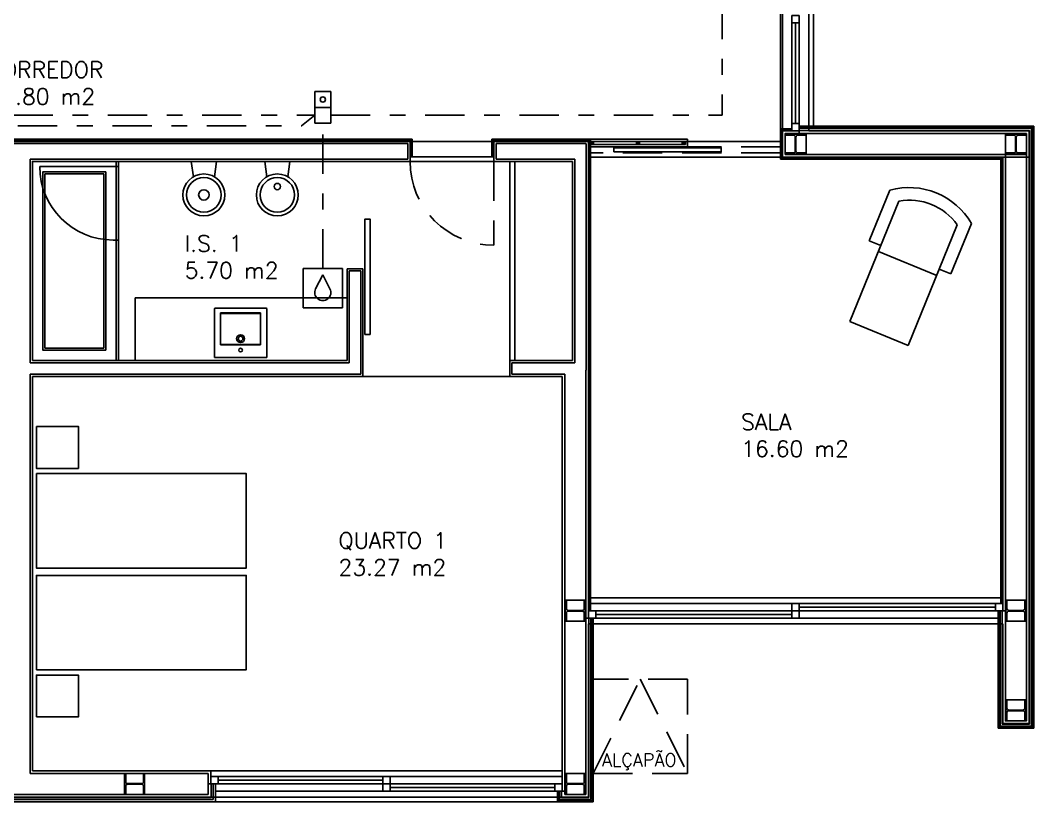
# Model space of a CAD drawing. Header units: millimetres. Extents: x 145 to 60311, y -8355 to 8851.
# Drawn here: x 773.99 to 780.43, y 505.93 to 510.89 of the extents above; entities that cross this region are included whole.
import ezdxf

# ---------------------------------------------------------------- set-up
doc = ezdxf.new("R2010")
doc.units = ezdxf.units.MM
doc.linetypes.add('DASHDOT2', pattern=[0.5, 0.25, -0.125, 0, -0.125])
doc.linetypes.add('HIDDEN', pattern=[0.375, 0.25, -0.125])
for name, color, linetype in [('aparelhagem', 3, 'Continuous'), ('ARQ', 8, 'Continuous'), ('ARQ-TEXTO', 8, 'Continuous'), ('CABOS', 3, 'DASHDOT2'), ('DETECÇÃO', 3, 'Continuous'), ('MODULO DE COMANDO', 7, 'Continuous')]:
    doc.layers.add(name, color=color, linetype=linetype)
doc.styles.add('ROMANS', font='romans', dxfattribs={"height": 1.2})

# ---------------------------------------------------------------- blocks, each defined once
blk = doc.blocks.new('INUMDAÇÃO')
at = {"layer": 'CABOS', "color": 2}
for q in [(0.1191, 0.181), (0.2559, 0.181)]:
    blk.add_line((0.1875, 0.3132), q, dxfattribs=at)
at = {"layer": 'DETECÇÃO', "color": 3}
for p, q in [((0, 0.375), (0, 0)), ((0, 0.375), (0.375, 0.375)), ((0.375, 0.375), (0.375, 0)), ((0, 0), (0.375, 0))]:
    blk.add_line(p, q, dxfattribs=at)
at = {"layer": 'DETECÇÃO', "color": 2}
blk.add_arc((0.1875, 0.1456), 0.077, 152.63705, 27.36295, dxfattribs=at)
blk = doc.blocks.new('M_COMANDO')
at = {"layer": 'MODULO DE COMANDO', "color": 3}
blk.add_lwpolyline([(0, 0.15), (0.15, 0.15), (0.15, 0), (0, 0)], close=True, dxfattribs=at)
at = {"layer": 'MODULO DE COMANDO', "color": 4}
blk.add_circle((0.075, 0.075), 0.0251, dxfattribs=at)
blk = doc.blocks.new('CX_DERIVAÇÃO')
at = {"layer": 'aparelhagem'}
blk.add_lwpolyline([(0.05, 0), (0.05, 0.1), (-0.05, 0.1), (-0.05, 0)], close=True, dxfattribs=at)

msp = doc.modelspace()

# ---------------------------------------------------------------- linework, layer by layer
at = {"layer": 'ARQ'}
for p, q in [((778.8359, 516.4916), (778.8359, 510.1249)), ((779.0025, 515.5916), (779.0025, 510.1915)), ((779.0025, 515.5916), (779.0025, 510.1915)), ((778.8225, 515.5782), (778.8225, 510.2049)), ((779.0325, 515.5616), (779.0325, 510.2215)), ((778.8359, 510.1249), (778.8359, 510.9249)), ((779.0325, 510.8949), (779.0325, 510.2215)), ((778.8959, 510.8782), (778.8959, 510.2382)), ((778.9192, 510.8782), (778.9192, 510.2382)), ((778.9425, 510.8782), (778.9425, 510.2382)), ((778.8225, 510.0115), (778.8225, 510.2049)), ((778.8225, 510.2049), (778.8959, 510.2049)), ((778.8959, 510.1982), (778.8292, 510.1982)), ((778.8292, 510.1982), (778.8292, 510.0183)), ((778.8359, 510.0249), (778.8359, 510.1915)), ((778.8359, 510.1915), (778.8959, 510.1915)), ((780.4326, 510.2215), (778.9425, 510.2215)), ((780.4259, 510.2149), (778.9425, 510.2149)), ((780.4192, 510.2082), (778.9425, 510.2082)), ((780.4059, 510.1949), (778.9425, 510.1949)), ((778.9425, 510.1915), (778.9425, 510.1749)), ((779.0025, 510.1915), (780.4026, 510.1915)), ((779.0325, 510.2215), (780.4326, 510.2215)), ((780.4026, 510.1915), (780.4026, 506.4248)), ((780.4059, 510.1949), (780.4059, 506.4221)), ((780.4192, 510.2082), (780.4192, 506.4088)), ((780.4259, 506.4021), (780.4259, 510.2149)), ((780.4326, 510.2215), (780.4326, 506.3955)), ((780.4326, 510.2215), (780.4326, 506.3955)), ((770.6025, 510.1249), (778.8359, 510.1249)), ((770.6025, 510.1249), (778.8359, 510.1249)), ((771.6225, 510.1382), (776.4825, 510.1382)), ((771.6292, 510.1315), (776.4759, 510.1315)), ((771.6358, 510.1249), (776.4692, 510.1249)), ((776.4692, 510.0266), (776.4692, 510.1249)), ((776.4759, 510.1315), (776.4759, 510.0266)), ((776.4825, 510.1382), (776.4825, 510.0266)), ((776.9892, 510.1382), (777.6159, 510.1382)), ((776.9892, 510.1382), (776.9892, 510.0266)), ((776.9959, 510.0266), (776.9959, 510.1315)), ((776.9959, 510.1315), (777.6092, 510.1315)), ((777.0025, 510.1249), (777.6025, 510.1249)), ((777.0025, 510.0266), (777.0025, 510.1249)), ((777.6025, 507.1415), (777.6025, 510.1249)), ((777.6092, 510.1315), (777.6092, 507.1415)), ((777.6159, 507.1415), (777.6159, 510.1382)), ((777.6159, 510.1382), (778.2325, 510.1382)), ((777.6159, 510.1249), (778.2192, 510.1249)), ((777.6159, 510.1249), (777.6159, 510.1049)), ((777.6159, 510.1049), (777.6359, 510.1249)), ((777.6159, 510.1249), (777.6359, 510.1049)), ((777.6359, 510.1249), (777.6359, 510.1049)), ((777.9075, 510.1249), (777.9075, 510.1049)), ((777.9075, 510.1049), (777.9275, 510.1249)), ((777.9075, 510.1249), (777.9275, 510.1049)), ((777.9275, 510.1249), (777.9275, 510.1049)), ((778.1992, 510.1249), (778.1992, 510.1049)), ((778.1992, 510.1049), (778.2192, 510.1249)), ((778.1992, 510.1249), (778.2192, 510.1049)), ((778.2192, 510.1249), (778.2192, 510.1049)), ((778.2325, 510.1382), (778.2325, 510.0915)), ((778.8525, 510.1715), (778.9859, 510.1715)), ((778.8525, 510.1715), (778.8525, 510.1649)), ((778.8525, 510.1649), (778.905, 510.1649)), ((778.917, 510.1529), (778.917, 510.0635)), ((778.9214, 510.1529), (778.9214, 510.0635)), ((778.9334, 510.1649), (778.9859, 510.1649)), ((780.3859, 510.1749), (778.9859, 510.1749)), ((778.9859, 510.1715), (778.9859, 510.1649)), ((780.2526, 510.1715), (780.3859, 510.1715)), ((780.2526, 510.1715), (780.2526, 510.1649)), ((780.2526, 510.1649), (780.3051, 510.1649)), ((780.3171, 510.1529), (780.3171, 510.0635)), ((780.3214, 510.1529), (780.3214, 510.0635)), ((780.3334, 510.1649), (780.3859, 510.1649)), ((780.3859, 510.1749), (780.3859, 506.4421)), ((780.3859, 510.1715), (780.3859, 510.1649)), ((771.6492, 510.1115), (776.4559, 510.1115)), ((776.4559, 510.0115), (776.4559, 510.1115)), ((777.0159, 510.1115), (777.5859, 510.1115)), ((777.0159, 510.0115), (777.0159, 510.1115)), ((777.5892, 508.6715), (777.5892, 510.1115)), ((778.2192, 510.1049), (777.6159, 510.1049)), ((778.2325, 510.0915), (777.6159, 510.0915)), ((778.8525, 510.0515), (778.905, 510.0515)), ((778.8525, 510.0515), (778.8525, 510.0449)), ((778.9334, 510.0515), (778.9859, 510.0515)), ((778.9859, 510.0515), (778.9859, 510.0449)), ((780.2526, 510.0515), (780.3051, 510.0515)), ((780.2526, 510.0515), (780.2526, 510.0449)), ((780.3334, 510.0515), (780.3859, 510.0515)), ((780.3859, 510.0515), (780.3859, 510.0449)), ((776.4559, 510.0115), (774.0559, 510.0115)), ((774.0559, 508.7182), (774.0559, 510.0115)), ((776.4692, 509.9982), (774.0692, 509.9982)), ((774.0692, 508.7315), (774.0692, 509.9982)), ((775.9025, 509.9982), (774.0692, 509.9982)), ((774.0692, 508.7315), (774.0692, 509.9982)), ((774.6025, 509.9982), (774.6025, 508.7315)), ((774.6159, 509.9982), (774.6159, 508.7315)), ((775.0792, 509.9982), (775.2392, 509.9982)), ((775.0792, 509.9982), (775.0925, 509.9003)), ((775.2392, 509.9982), (775.2259, 509.9003)), ((775.5459, 509.9982), (775.7059, 509.9982)), ((775.5459, 509.9982), (775.5592, 509.9003)), ((775.7059, 509.9982), (775.6925, 509.9003)), ((776.0025, 509.9982), (775.9025, 509.9982)), ((777.1025, 509.9982), (776.0025, 509.9982)), ((777.0025, 510.0266), (776.4692, 510.0266)), ((776.4692, 510.0266), (776.4692, 509.9982)), ((776.4692, 510.0266), (776.4825, 510.0266)), ((777.0025, 509.9982), (776.4692, 509.9982)), ((776.9892, 510.0266), (777.0025, 510.0266)), ((777.0025, 510.0266), (777.0025, 509.9982)), ((777.5025, 509.9982), (777.0025, 509.9982)), ((777.5159, 510.0115), (777.0159, 510.0115)), ((777.1025, 508.7315), (777.1025, 509.9982)), ((777.1025, 509.9982), (777.1025, 508.6315)), ((777.1359, 508.7315), (777.1359, 509.9982)), ((777.5025, 508.7315), (777.5025, 509.9982)), ((777.5159, 508.7182), (777.5159, 510.0115)), ((780.2359, 510.0249), (777.6025, 510.0249)), ((777.6025, 510.0249), (777.6025, 507.2248)), ((780.4026, 510.0249), (777.6025, 510.0249)), ((777.6025, 507.2248), (777.6025, 510.0249)), ((780.2226, 510.0115), (778.8225, 510.0115)), ((778.8292, 510.0183), (780.2292, 510.0183)), ((780.2359, 510.0249), (778.8359, 510.0249)), ((778.8525, 510.0449), (778.9859, 510.0449)), ((780.2526, 510.0415), (778.9859, 510.0415)), ((780.2226, 510.0115), (780.2226, 507.1882)), ((780.2292, 510.0183), (780.2292, 507.1882)), ((780.2359, 510.0249), (780.2359, 507.1415)), ((780.2359, 507.2248), (780.2359, 510.0249)), ((780.2359, 510.0249), (780.2359, 507.2248)), ((780.2526, 510.0449), (780.3859, 510.0449)), ((780.2526, 510.0415), (780.2526, 506.4421)), ((780.4026, 510.0249), (780.4026, 506.4248)), ((774.6159, 509.9649), (774.1159, 509.9649)), ((779.3871, 509.4935), (779.5179, 509.8148)), ((779.2643, 508.9796), (779.5763, 509.746)), ((780.0366, 509.6036), (779.9058, 509.2823)), ((779.9468, 509.5952), (779.6347, 508.8287)), ((774.5825, 509.4982), (774.6159, 509.4982)), ((779.4612, 509.4633), (779.3871, 509.4935)), ((779.8158, 509.2736), (779.4454, 509.4244)), ((776.0692, 509.3149), (776.1692, 509.3149)), ((776.0692, 509.3149), (776.0692, 508.7315)), ((776.0692, 509.3149), (776.0692, 508.7315)), ((776.0692, 509.3149), (776.1692, 509.3149)), ((776.0825, 509.3015), (776.0825, 508.7182)), ((776.1559, 509.3015), (776.0825, 509.3015)), ((776.1559, 509.3015), (776.1559, 508.6449)), ((776.1692, 509.3149), (776.1692, 508.6315)), ((776.1692, 509.3149), (776.1692, 508.6315)), ((779.9058, 509.2823), (779.8317, 509.3125)), ((774.7225, 509.1315), (774.7225, 508.7315)), ((774.7225, 509.1315), (776.0692, 509.1315)), ((775.2259, 508.7549), (775.2259, 509.0615)), ((775.2292, 509.0649), (775.5559, 509.0649)), ((775.2654, 509.0348), (775.2653, 509.0349)), ((775.2653, 508.8315), (775.2653, 509.0349)), ((775.2653, 509.0349), (775.5197, 509.0349)), ((775.2663, 509.0344), (775.2654, 509.0348)), ((775.2672, 509.034), (775.2663, 509.0344)), ((775.2681, 509.0336), (775.2672, 509.034)), ((775.269, 509.0332), (775.2681, 509.0336)), ((775.27, 509.0329), (775.269, 509.0332)), ((775.2709, 509.0325), (775.27, 509.0329)), ((775.2718, 509.0322), (775.2709, 509.0325)), ((775.2727, 509.0319), (775.2718, 509.0322)), ((775.2734, 509.0318), (775.2727, 509.0319)), ((775.274, 509.0316), (775.2734, 509.0318)), ((775.2747, 509.0316), (775.274, 509.0316)), ((775.2753, 509.0315), (775.2747, 509.0316)), ((775.5097, 509.0315), (775.2753, 509.0315)), ((775.5104, 509.0316), (775.5097, 509.0315)), ((775.511, 509.0316), (775.5104, 509.0316)), ((775.5117, 509.0318), (775.511, 509.0316)), ((775.5124, 509.0319), (775.5117, 509.0318)), ((775.5133, 509.0322), (775.5124, 509.0319)), ((775.5142, 509.0325), (775.5133, 509.0322)), ((775.5151, 509.0329), (775.5142, 509.0325)), ((775.516, 509.0332), (775.5151, 509.0329)), ((775.5169, 509.0336), (775.516, 509.0332)), ((775.5179, 509.034), (775.5169, 509.0336)), ((775.5188, 509.0344), (775.5179, 509.034)), ((775.5197, 509.0348), (775.5188, 509.0344)), ((775.5197, 509.0349), (775.5197, 509.0348)), ((775.5197, 509.0349), (775.5197, 508.8315)), ((775.5592, 509.0615), (775.5592, 508.7549)), ((779.6347, 508.8287), (779.2643, 508.9796)), ((775.2653, 508.8315), (775.2654, 508.8315)), ((775.5197, 508.8315), (775.2653, 508.8315)), ((775.2654, 508.8315), (775.2663, 508.8319)), ((775.2663, 508.8319), (775.2672, 508.8323)), ((775.2672, 508.8323), (775.2681, 508.8327)), ((775.2681, 508.8327), (775.269, 508.8331)), ((775.269, 508.8331), (775.27, 508.8335)), ((775.27, 508.8335), (775.2709, 508.8339)), ((775.2709, 508.8339), (775.2718, 508.8342)), ((775.2718, 508.8342), (775.2727, 508.8344)), ((775.2727, 508.8344), (775.2734, 508.8346)), ((775.2734, 508.8346), (775.274, 508.8347)), ((775.274, 508.8347), (775.2747, 508.8348)), ((775.2747, 508.8348), (775.2753, 508.8349)), ((775.2753, 508.8349), (775.5097, 508.8349)), ((775.5097, 508.8349), (775.5104, 508.8348)), ((775.5104, 508.8348), (775.511, 508.8347)), ((775.511, 508.8347), (775.5117, 508.8346)), ((775.5117, 508.8346), (775.5124, 508.8344)), ((775.5124, 508.8344), (775.5133, 508.8342)), ((775.5133, 508.8342), (775.5142, 508.8339)), ((775.5142, 508.8339), (775.5151, 508.8335)), ((775.5151, 508.8335), (775.516, 508.8331)), ((775.516, 508.8331), (775.5169, 508.8327)), ((775.5169, 508.8327), (775.5179, 508.8323)), ((775.5179, 508.8323), (775.5188, 508.8319)), ((775.5188, 508.8319), (775.5197, 508.8315)), ((775.5197, 508.8315), (775.5197, 508.8315)), ((774.0559, 508.7182), (776.0825, 508.7182)), ((774.0692, 508.7315), (776.0692, 508.7315)), ((774.0692, 508.7315), (776.0692, 508.7315)), ((775.5559, 508.7515), (775.2292, 508.7515)), ((777.1025, 508.7315), (777.5025, 508.7315)), ((777.1025, 508.7315), (777.1025, 508.6315)), ((777.1159, 508.7182), (777.5159, 508.7182)), ((777.1159, 508.6449), (777.1159, 508.7182)), ((774.0559, 508.6449), (776.1559, 508.6449)), ((774.0559, 506.1082), (774.0559, 508.6449)), ((777.1159, 508.6449), (777.4525, 508.6449)), ((777.4525, 507.2082), (777.4525, 508.6449)), ((777.5859, 507.2082), (777.5859, 508.6715)), ((777.5859, 508.6715), (777.5892, 508.6715)), ((774.0692, 508.6315), (776.1692, 508.6315)), ((774.0692, 506.1248), (774.0692, 508.6315)), ((774.0692, 508.6315), (776.1692, 508.6315)), ((774.0692, 506.1248), (774.0692, 508.6315)), ((775.9025, 508.6315), (777.1025, 508.6315)), ((777.1025, 508.6315), (777.4359, 508.6315)), ((777.1025, 508.6315), (777.4359, 508.6315)), ((777.4359, 506.0415), (777.4359, 508.6315)), ((777.4359, 506.1248), (777.4359, 508.6315)), ((777.6025, 507.2248), (780.2359, 507.2248)), ((777.6025, 507.2248), (780.2359, 507.2248)), ((777.6159, 507.2248), (780.2226, 507.2248)), ((777.4559, 507.2082), (777.4559, 507.0748)), ((777.4625, 507.2082), (777.4559, 507.2082)), ((777.4625, 507.2082), (777.4625, 507.1557)), ((777.5759, 507.2082), (777.5759, 507.1557)), ((777.5825, 507.2082), (777.5759, 507.2082)), ((777.5825, 507.2082), (777.5825, 507.0748)), ((777.6159, 507.1882), (780.2226, 507.1882)), ((778.9425, 507.1648), (780.1892, 507.1648)), ((780.2559, 507.2082), (780.2559, 507.0748)), ((780.2626, 507.2082), (780.2559, 507.2082)), ((780.2626, 507.2082), (780.2626, 507.1557)), ((780.3759, 507.2082), (780.3759, 507.1557)), ((780.3826, 507.2082), (780.3759, 507.2082)), ((780.3826, 507.2082), (780.3826, 507.0748)), ((777.4625, 507.1273), (777.4625, 507.0748)), ((777.5639, 507.1437), (777.4745, 507.1437)), ((777.5639, 507.1393), (777.4745, 507.1393)), ((777.5759, 507.1273), (777.5759, 507.0748)), ((777.6025, 507.0948), (777.5859, 507.0948)), ((777.6059, 505.9548), (777.6059, 507.0948)), ((777.6192, 505.9415), (777.6192, 507.0948)), ((777.6259, 507.0948), (777.6259, 505.9348)), ((777.6325, 505.9282), (777.6325, 507.0948)), ((777.6492, 507.1415), (780.1892, 507.1415)), ((777.6492, 507.1415), (780.1892, 507.1415)), ((777.6492, 507.1182), (778.8959, 507.1182)), ((777.6492, 507.0948), (780.2059, 507.0948)), ((780.2059, 507.1415), (780.2059, 506.3955)), ((780.2126, 507.1415), (780.2126, 506.4021)), ((780.2192, 507.1415), (780.2192, 506.4088)), ((780.2326, 507.1415), (780.2326, 506.4221)), ((780.2359, 507.1415), (780.2526, 507.1415)), ((780.2626, 507.1273), (780.2626, 507.0748)), ((780.3639, 507.1437), (780.2746, 507.1437)), ((780.3639, 507.1393), (780.2746, 507.1393)), ((780.3759, 507.1273), (780.3759, 507.0748)), ((777.4525, 505.9748), (777.4525, 507.0748)), ((777.4625, 507.0748), (777.4559, 507.0748)), ((777.5825, 507.0748), (777.5759, 507.0748)), ((777.5859, 505.9748), (777.5859, 507.0748)), ((780.2359, 507.0582), (777.6025, 507.0582)), ((777.6025, 507.0582), (777.6025, 505.9582)), ((777.6025, 507.0582), (780.2359, 507.0582)), ((777.6025, 505.9582), (777.6025, 507.0582)), ((777.6325, 507.0582), (780.2059, 507.0582)), ((780.2059, 507.0582), (777.6325, 507.0582)), ((777.6325, 507.0582), (777.6325, 505.9282)), ((780.2059, 506.3955), (780.2059, 507.0582)), ((780.2359, 506.4248), (780.2359, 507.0582)), ((780.2359, 507.0582), (780.2359, 506.4248)), ((780.2626, 507.0748), (780.2559, 507.0748)), ((780.3826, 507.0748), (780.3759, 507.0748)), ((780.2626, 506.5755), (780.2559, 506.5755)), ((780.2559, 506.4421), (780.2559, 506.5755)), ((780.2626, 506.523), (780.2626, 506.5755)), ((780.3826, 506.5755), (780.3759, 506.5755)), ((780.3759, 506.523), (780.3759, 506.5755)), ((780.3826, 506.4421), (780.3826, 506.5755)), ((780.3639, 506.511), (780.2746, 506.511)), ((780.2626, 506.4421), (780.2626, 506.4946)), ((780.3639, 506.5066), (780.2746, 506.5066)), ((780.3759, 506.4421), (780.3759, 506.4946)), ((780.2059, 506.3955), (780.4326, 506.3955)), ((780.4326, 506.3955), (780.2059, 506.3955)), ((780.2126, 506.4021), (780.4259, 506.4021)), ((780.2192, 506.4088), (780.4192, 506.4088)), ((780.2326, 506.4221), (780.4059, 506.4221)), ((780.4026, 506.4248), (780.2359, 506.4248)), ((780.2359, 506.4248), (780.4026, 506.4248)), ((780.2526, 506.4421), (780.3859, 506.4421)), ((780.2626, 506.4421), (780.2559, 506.4421)), ((780.3826, 506.4421), (780.3759, 506.4421)), ((774.0692, 506.1248), (775.2025, 506.1248)), ((774.0692, 506.1248), (777.4359, 506.1248)), ((777.4359, 506.1248), (775.2025, 506.1248)), ((777.4359, 506.1248), (775.2025, 506.1248)), ((775.2025, 506.1248), (775.2025, 506.0415)), ((774.0559, 506.1082), (775.1859, 506.1082)), ((774.6559, 506.1082), (774.6625, 506.1082)), ((774.6559, 506.1082), (774.6559, 505.9748)), ((774.6625, 506.1082), (774.6625, 506.0557)), ((774.7759, 506.1082), (774.7825, 506.1082)), ((774.7759, 506.1082), (774.7759, 506.0557)), ((774.7825, 506.1082), (774.7825, 505.9748)), ((775.1859, 505.9748), (775.1859, 506.1082)), ((777.4359, 506.0882), (775.2025, 506.0882)), ((776.2959, 506.0648), (775.2492, 506.0648)), ((777.4525, 506.1082), (777.5859, 506.1082)), ((777.4525, 505.9748), (777.4525, 506.1082)), ((777.4559, 506.1082), (777.4559, 505.9748)), ((777.4625, 506.1082), (777.4559, 506.1082)), ((777.4625, 506.1082), (777.4625, 506.0557)), ((777.5759, 506.1082), (777.5759, 506.0557)), ((777.5825, 506.1082), (777.5759, 506.1082)), ((777.5825, 506.1082), (777.5825, 505.9748)), ((777.5859, 506.1082), (777.5859, 505.9748)), ((774.6625, 506.0273), (774.6625, 505.9748)), ((774.6745, 506.0437), (774.7639, 506.0437)), ((774.6745, 506.0393), (774.7639, 506.0393)), ((774.7759, 506.0273), (774.7759, 505.9748)), ((775.2059, 506.0415), (775.1859, 506.0415)), ((775.2492, 506.0415), (775.2025, 506.0415)), ((775.2059, 506.0415), (775.2059, 505.9548)), ((775.2192, 506.0415), (775.2192, 505.9415)), ((775.2325, 506.0415), (775.2325, 505.9282)), ((777.3892, 505.9948), (775.2325, 505.9948)), ((777.3892, 506.0415), (775.2492, 506.0415)), ((777.3892, 506.0182), (776.3425, 506.0182)), ((777.4059, 505.9948), (777.4059, 505.9282)), ((777.4125, 505.9348), (777.4125, 505.9948)), ((777.4192, 505.9948), (777.4192, 505.9415)), ((777.4325, 505.9948), (777.4325, 505.9548)), ((777.4325, 505.9948), (777.4325, 505.9548)), ((777.4359, 505.9948), (777.4525, 505.9948)), ((777.4625, 506.0273), (777.4625, 505.9748)), ((777.5639, 506.0437), (777.4745, 506.0437)), ((777.5639, 506.0393), (777.4745, 506.0393)), ((777.5759, 506.0273), (777.5759, 505.9748)), ((777.6025, 505.9582), (770.4358, 505.9582)), ((770.4358, 505.9582), (777.6025, 505.9582)), ((772.8192, 505.9415), (775.2192, 505.9415)), ((772.8325, 505.9548), (775.2059, 505.9548)), ((772.8525, 505.9748), (775.1859, 505.9748)), ((774.6559, 505.9748), (774.6625, 505.9748)), ((774.7759, 505.9748), (774.7825, 505.9748)), ((777.6259, 505.9348), (777.4125, 505.9348)), ((777.4192, 505.9415), (777.6192, 505.9415)), ((777.4325, 505.9548), (777.6059, 505.9548)), ((777.5859, 505.9748), (777.4525, 505.9748)), ((777.5859, 505.9748), (777.4525, 505.9748)), ((777.4625, 505.9748), (777.4559, 505.9748)), ((777.5825, 505.9748), (777.5759, 505.9748)), ((777.6325, 505.9282), (770.4058, 505.9282)), ((772.8058, 505.9282), (775.2325, 505.9282)), ((777.4059, 505.9282), (775.2325, 505.9282)), ((777.4059, 505.9282), (775.2325, 505.9282)), ((777.4059, 505.9282), (777.6325, 505.9282))]:
    msp.add_line(p, q, dxfattribs=at)
at = {"layer": 'ARQ', "linetype": 'HIDDEN'}
for p, q in [((778.8225, 510.0915), (777.6159, 510.0915)), ((778.8225, 510.0515), (777.6159, 510.0515)), ((777.0025, 509.9982), (777.0025, 509.4649)), ((777.6325, 506.1082), (777.9325, 506.7082)), ((777.9325, 506.7082), (778.2325, 506.1082))]:
    msp.add_line(p, q, dxfattribs=at)
at = {"layer": 'ARQ'}
for points in [[(778.9425, 510.9249), (778.9425, 510.8782), (778.8959, 510.8782), (778.8959, 510.9249)], [(778.9425, 510.2382), (778.9425, 510.1915), (778.8959, 510.1915), (778.8959, 510.2382)], [(778.8525, 510.0415), (778.8525, 510.1749), (778.9859, 510.1749), (778.9859, 510.0415)], [(780.2526, 510.0415), (780.2526, 510.1749), (780.3859, 510.1749), (780.3859, 510.0415)], [(777.7637, 510.0582), (778.447, 510.0582), (778.447, 510.0849), (777.7637, 510.0849)], [(774.0692, 508.7315), (774.6159, 508.7315), (774.6159, 509.9982), (774.0692, 509.9982)], [(774.5359, 509.9315), (774.5359, 508.7982), (774.1359, 508.7982), (774.1359, 509.9315)], [(774.5225, 509.9182), (774.5225, 508.8115), (774.1492, 508.8115), (774.1492, 509.9182)], [(776.1825, 508.898), (776.1825, 509.6313), (776.2159, 509.6313), (776.2159, 508.898)], [(774.0956, 508.3134), (774.0956, 508.0467), (774.3623, 508.0467), (774.3623, 508.3134)], [(774.0956, 508.0134), (774.0956, 507.4134), (775.429, 507.4134), (775.429, 508.0134)], [(774.0956, 506.7669), (774.0956, 507.3669), (775.429, 507.3669), (775.429, 506.7669)], [(777.4525, 507.2082), (777.5859, 507.2082), (777.5859, 507.0748), (777.4525, 507.0748)], [(780.2359, 507.1882), (780.2359, 507.1415), (780.1892, 507.1415), (780.1892, 507.1882)], [(780.2526, 507.2082), (780.3859, 507.2082), (780.3859, 507.0748), (780.2526, 507.0748)], [(777.6492, 507.0948), (777.6025, 507.0948), (777.6025, 507.1415), (777.6492, 507.1415)], [(778.9425, 507.0948), (778.9425, 507.1415), (778.8959, 507.1415), (778.8959, 507.0948)], [(774.0956, 506.4669), (774.0956, 506.7336), (774.3623, 506.7336), (774.3623, 506.4669)], [(780.2526, 506.5755), (780.3859, 506.5755), (780.3859, 506.4421), (780.2526, 506.4421)], [(776.2959, 505.9948), (776.2959, 506.0415), (776.3425, 506.0415), (776.3425, 505.9948)], [(777.4359, 506.0415), (777.3892, 506.0415), (777.3892, 505.9948), (777.4359, 505.9948)]]:
    msp.add_lwpolyline(points, close=True, dxfattribs=at)
for points in [[(779.0025, 510.1915), (780.4026, 510.1915), (780.4026, 510.0249)], [(778.9425, 507.1415), (778.9425, 507.1882), (778.8959, 507.1882), (778.8959, 507.1415)], [(775.2492, 506.0415), (775.2492, 506.0882), (775.2025, 506.0882), (775.2025, 506.0415)], [(776.2959, 506.0415), (776.2959, 506.0882), (776.3425, 506.0882), (776.3425, 506.0415)]]:
    msp.add_lwpolyline(points, dxfattribs=at)
at = {"layer": 'ARQ', "linetype": 'HIDDEN'}
msp.add_lwpolyline([(777.6325, 506.1082), (778.2325, 506.1082), (778.2325, 506.7082), (777.6325, 506.7082)], close=True, dxfattribs=at)
at = {"layer": 'ARQ'}
for centre, radius in [((775.1592, 509.7849), 0.1333), ((775.1592, 509.7849), 0.11), ((775.6259, 509.7849), 0.1333), ((775.6259, 509.7849), 0.11), ((775.6259, 509.8382), 0.02), ((775.1592, 509.7849), 0.0333), ((775.3925, 508.8715), 0.025), ((775.3925, 508.8715), 0.0153), ((775.3925, 508.7982), 0.0117)]:
    msp.add_circle(centre, radius, dxfattribs=at)
for centre, radius, start, end in [((778.905, 510.1529), 0.012, 0, 90), ((778.9334, 510.1529), 0.012, 90, 180), ((780.3051, 510.1529), 0.012, 0, 90), ((780.3334, 510.1529), 0.012, 90, 180), ((778.905, 510.0635), 0.012, 270, 0), ((778.9334, 510.0635), 0.012, 180, 270), ((780.3051, 510.0635), 0.012, 270, 0), ((780.3334, 510.0635), 0.012, 180, 270), ((774.5825, 509.9649), 0.4667, 180, 270), ((779.6407, 509.3738, 0), 0.4577, 30.13471, 105.56078), ((779.6407, 509.3738, 0), 0.3777, 35.8779, 99.81758), ((775.2292, 509.0615), 0.00333, 90, 180), ((775.5559, 509.0615), 0.00333, 0, 90), ((775.2292, 508.7549), 0.00333, 180, 270), ((775.5559, 508.7549), 0.00333, 270, 0), ((777.4745, 507.1557), 0.012, 180, 270), ((777.5639, 507.1557), 0.012, 270, 0), ((780.2746, 507.1557), 0.012, 180, 270), ((780.3639, 507.1557), 0.012, 270, 0), ((777.4745, 507.1273), 0.012, 90, 180), ((777.5639, 507.1273), 0.012, 0, 90), ((780.2746, 507.1273), 0.012, 90, 180), ((780.3639, 507.1273), 0.012, 0, 90), ((780.2746, 506.523), 0.012, 180, 270), ((780.3639, 506.523), 0.012, 270, 0), ((780.2746, 506.4946), 0.012, 90, 180), ((780.3639, 506.4946), 0.012, 0, 90), ((774.6745, 506.0557), 0.012, 180, 270), ((774.6745, 506.0273), 0.012, 90, 180), ((774.7639, 506.0557), 0.012, 270, 0), ((774.7639, 506.0273), 0.012, 0, 90), ((777.4745, 506.0557), 0.012, 180, 270), ((777.4745, 506.0273), 0.012, 90, 180), ((777.5639, 506.0557), 0.012, 270, 0), ((777.5639, 506.0273), 0.012, 0, 90)]:
    msp.add_arc(centre, radius, start, end, dxfattribs=at)
at = {"layer": 'ARQ', "linetype": 'HIDDEN'}
msp.add_arc((777.0025, 509.9982), 0.5333, 180, 270, dxfattribs=at)
at = {"layer": 'CABOS'}
for p, q in [((778.4519, 515.824, -0.0039), (778.4519, 510.2913, -0.0039)), ((767.9492, 510.2913, -0.0039), (775.865, 510.2913, -0.0039)), ((775.865, 510.2913, -0.0039), (775.7788, 510.2247, -0.0039)), ((775.965, 510.2913, -0.0039), (778.4519, 510.2913, -0.0039)), ((772.1777, 510.2247, -0.0039), (775.7788, 510.2247, -0.0039)), ((775.915, 509.3181, 0.0051), (775.915, 510.2413, -0.0025))]:
    msp.add_line(p, q, dxfattribs=at)

# ---------------------------------------------------------------- block references
at = {"layer": 'aparelhagem', "xscale": 1.00005, "yscale": 1.00005, "zscale": 1.00005, "rotation": 270}
msp.add_blockref('CX_DERIVAÇÃO', (775.865, 510.2913, -0.002), dxfattribs=at)
at = {"layer": 'CABOS', "xscale": 0.6667, "yscale": 0.6667, "zscale": 0.6667}
msp.add_blockref('INUMDAÇÃO', (775.79, 509.0681, 0), dxfattribs=at)
at = {"layer": 'MODULO DE COMANDO', "xscale": 0.6667, "yscale": 0.6667, "zscale": 0.6667}
msp.add_blockref('M_COMANDO', (775.865, 510.3413, -0.002), dxfattribs=at)

# ---------------------------------------------------------------- texts
at = {"layer": 'ARQ-TEXTO', "attachment_point": 4, "style": 'ROMANS'}
for s, insert, char_height in [('{\\Fromans|c0;CORREDOR\\P14.80 m2}', (773.7837, 510.4954, -0.0039), 0.102401), ('{\\Fromans|c0;I.S. 1\\P5.70 m2}', (775.0368, 509.3907, -0.0039), 0.102401), ('{\\Fromans|c0;SALA\\P16.60 m2}', (778.5732, 508.2568, -0.0039), 0.102401), ('{\\Fromans|c0;QUARTO 1\\P23.27 m2}', (776.0149, 507.5027, -0.0039), 0.102401), ('{\\Fromans|c0;ALÇAPÃO}', (777.689, 506.1821, -0.0039), 0.08192)]:
    msp.add_mtext(s, dxfattribs=dict(at, insert=insert, char_height=char_height))

doc.saveas('drawing.dxf')
